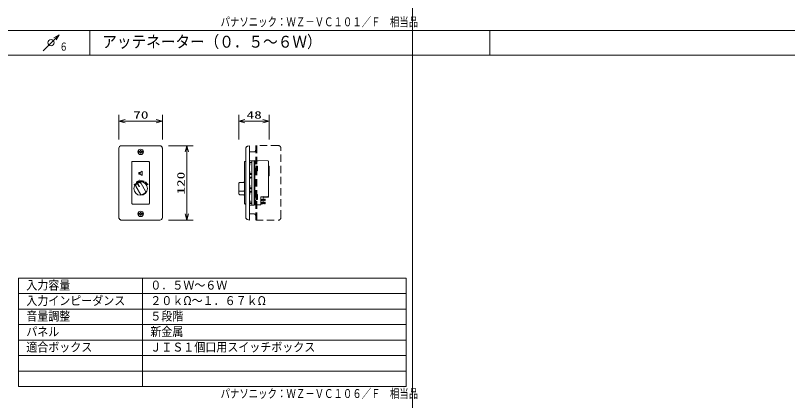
# Model space of a CAD drawing. Units: millimetres, scale not verified. Extents: x -811 to 811, y -280 to 280.
# Drawn here: x 153.6 to 402.6, y 2 to 126.4 of the extents above; entities that cross this region are included whole.
import ezdxf
from ezdxf.enums import TextEntityAlignment as Align

# ---------------------------------------------------------------- set-up
doc = ezdxf.new("R2010")
doc.units = ezdxf.units.MM
doc.header["$LTSCALE"] = 2
doc.linetypes.add('DASHED1', pattern=[1.8, 1.2, -0.6])
for name, color, linetype, lineweight in [('0-0_WAKU', 4, 'Continuous', 9), ('0-1_MOJI1', 7, 'Continuous', 9), ('0-2_SUNPO', 7, 'Continuous', 9), ('0-3_0', 7, 'Continuous', 9), ('0-6_GAIKEI', 4, 'Continuous', 9), ('0-8_WAKU-M', 7, 'Continuous', 9), ('0-9_(J)SP', 7, 'Continuous', 9)]:
    doc.layers.add(name, color=color, linetype=linetype, lineweight=lineweight)
doc.layers.add('0-5_相当品', color=4, linetype='Continuous')
doc.styles.add('ＭＳ ゴシック', font='')
doc.styles.get('ＭＳ ゴシック').set_extended_font_data('MS Gothic')

# ---------------------------------------------------------------- blocks, each defined once
blk = doc.blocks.new('_OPEN30')
at = {"layer": '0-3_0'}
blk.add_line((0, 0), (-2, 0), dxfattribs=at)
blk.add_lwpolyline([(-2, 0.536), (0, 0), (-2, -0.536)], dxfattribs=at)

msp = doc.modelspace()

# ---------------------------------------------------------------- linework, layer by layer
at = {"layer": '0-0_WAKU', "color": 3}
for p, q in [((154.595, 41.536), (279.595, 41.536)), ((154.595, 6.536), (154.595, 41.536)), ((194.595, 6.536), (194.595, 41.536)), ((279.595, 41.536), (279.595, 6.536)), ((154.595, 6.536), (279.595, 6.536))]:
    msp.add_line(p, q, dxfattribs=at)
at = {"layer": '0-0_WAKU'}
for p, q in [((154.595, 36.536), (279.595, 36.536)), ((154.595, 31.536), (279.595, 31.536)), ((154.595, 26.536), (279.595, 26.536)), ((154.595, 21.536), (279.595, 21.536)), ((154.595, 16.536), (279.595, 16.536)), ((154.595, 11.536), (279.595, 11.536))]:
    msp.add_line(p, q, dxfattribs=at)
at = {"layer": '0-2_SUNPO'}
for p, q in [((186.972, 86.293), (186.972, 94.268)), ((188.972, 92.268), (198.972, 92.268)), ((200.972, 86.293), (200.972, 94.268)), ((225.618, 86.293), (225.618, 94.268)), ((227.618, 92.268), (233.403, 92.268)), ((235.403, 86.293), (235.403, 94.268)), ((202.937, 84.293), (210.912, 84.293)), ((208.912, 82.293), (208.912, 62.293)), ((202.937, 60.293), (210.912, 60.293))]:
    msp.add_line(p, q, dxfattribs=at)
at = {"layer": '0-6_GAIKEI'}
for p, q in [((193.521, 82.163), (193.521, 82.424)), ((194.101, 82.743), (193.841, 82.743)), ((194.421, 82.424), (194.421, 82.163)), ((196.774, 79.01), (196.774, 65.67)), ((229.072, 78.893), (229.832, 78.893)), ((229.072, 77.993), (229.132, 77.993)), ((229.832, 65.143), (229.832, 79.443)), ((231.89, 79.443), (230.15, 79.443)), ((230.228, 79.464), (230.752, 79.473)), ((230.632, 65.217), (230.632, 79.443)), ((230.632, 77.743), (230.752, 77.743)), ((230.752, 79.473), (230.752, 65.213)), ((231.652, 77.743), (231.252, 77.743)), ((231.252, 77.743), (231.252, 76.143)), ((231.252, 77.662), (231.552, 77.643)), ((231.552, 77.643), (231.552, 76.243)), ((231.652, 76.143), (231.652, 77.743)), ((235.408, 77.707), (235.191, 77.707)), ((235.408, 74.593), (235.408, 77.707)), ((194.471, 76.078), (193.771, 75.678)), ((193.771, 75.678), (193.771, 75.078)), ((193.771, 75.078), (194.471, 74.678)), ((194.471, 74.678), (194.471, 76.078)), ((229.132, 75.993), (229.072, 75.993)), ((229.072, 74.993), (229.832, 74.993)), ((229.088, 75.166), (229.088, 75.292)), ((229.132, 75.293), (229.132, 75.993)), ((229.832, 75.293), (229.132, 75.293)), ((229.132, 75.283), (229.192, 75.283)), ((229.192, 75.283), (229.192, 75.293)), ((230.752, 76.143), (230.632, 76.143)), ((231.552, 76.243), (231.252, 76.225)), ((231.252, 76.143), (231.652, 76.143)), ((192.861, 72.246), (192.983, 72.315)), ((192.983, 72.315), (193.639, 71.18)), ((229.072, 74.193), (229.832, 74.193)), ((229.072, 73.593), (229.132, 73.593)), ((229.132, 73.893), (229.832, 73.893)), ((229.132, 73.593), (229.132, 73.893)), ((229.132, 73.593), (229.132, 73.893)), ((235.191, 74.593), (235.408, 74.593)), ((195.566, 69.601), (194.152, 72.05)), ((229.072, 71.593), (229.132, 71.593)), ((229.072, 70.393), (229.832, 70.393)), ((229.091, 71.593), (229.091, 70.572)), ((229.132, 70.693), (229.832, 70.693)), ((229.189, 70.403), (229.189, 70.393)), ((229.189, 70.403), (229.832, 70.403)), ((229.072, 69.593), (229.832, 69.593)), ((229.072, 68.593), (229.132, 68.593)), ((229.132, 69.303), (229.132, 69.403)), ((229.132, 69.293), (229.832, 69.293)), ((229.132, 68.593), (229.132, 69.293)), ((229.192, 69.293), (229.192, 69.403)), ((231.652, 68.544), (231.252, 68.544)), ((231.252, 68.544), (231.252, 66.943)), ((231.552, 68.444), (231.252, 68.462)), ((231.352, 67.031), (231.352, 68.456)), ((231.552, 67.043), (231.552, 68.444)), ((231.652, 66.943), (231.652, 68.544)), ((232.771, 67.776), (232.771, 65.536)), ((233.431, 67.823), (232.797, 67.823)), ((233.431, 67.823), (233.431, 67.63)), ((234.996, 67.673), (233.431, 67.632)), ((233.431, 67.632), (233.431, 65.533)), ((233.491, 67.634), (233.491, 67.856)), ((229.072, 66.593), (229.132, 66.593)), ((229.072, 65.693), (229.832, 65.693)), ((230.632, 65.143), (229.072, 65.143)), ((229.132, 66.593), (229.132, 66.093)), ((229.132, 66.093), (229.832, 66.093)), ((229.132, 66.084), (229.192, 66.084)), ((229.192, 66.084), (229.192, 66.093)), ((230.752, 65.213), (230.632, 65.215)), ((230.632, 65.215), (230.632, 65.143)), ((230.752, 66.633), (231.072, 66.633)), ((231.072, 65.613), (230.752, 65.613)), ((232.672, 65.247), (230.752, 65.213)), ((231.072, 66.633), (231.072, 65.613)), ((231.252, 67.025), (231.552, 67.043)), ((231.252, 66.943), (231.652, 66.943)), ((233.883, 66.968), (233.431, 66.968)), ((233.431, 66.678), (233.883, 66.678)), ((233.883, 65.978), (233.431, 65.978)), ((233.431, 65.688), (233.883, 65.688)), ((234.13, 67.083), (233.883, 67.083)), ((233.883, 67.083), (233.883, 66.968)), ((233.883, 66.678), (233.883, 66.563)), ((233.883, 66.563), (234.13, 66.563)), ((234.13, 66.093), (233.883, 66.093)), ((233.883, 66.093), (233.883, 65.978)), ((233.883, 65.688), (233.883, 65.573)), ((233.883, 65.573), (234.13, 65.573)), ((234.13, 66.563), (234.13, 67.083)), ((234.13, 65.573), (234.13, 66.093)), ((193.521, 62.423), (193.521, 62.163)), ((194.421, 62.163), (194.421, 62.423)), ((194.101, 61.843), (193.841, 61.843)), ((194.101, 62.093), (194.101, 61.843))]:
    msp.add_line(p, q, dxfattribs=at)
at = {"layer": '0-6_GAIKEI', "color": 7}
for p, q in [((228.465, 84.131), (229.072, 84.293)), ((229.072, 84.293), (229.072, 69.593)), ((227.872, 65.47), (227.872, 79.217)), ((227.669, 65.482), (227.669, 65.472)), ((227.872, 61.229), (227.872, 65.47))]:
    msp.add_line(p, q, dxfattribs=at)
at = {"layer": '0-6_GAIKEI', "linetype": 'DASHED1'}
for p, q in [((230.472, 82.293), (229.072, 82.293)), ((231.072, 84.343), (231.072, 60.243)), ((238.372, 84.343), (231.072, 84.343)), ((231.472, 84.343), (231.472, 60.243)), ((239.172, 61.043), (239.172, 83.543)), ((229.072, 62.293), (230.472, 62.293)), ((231.072, 60.243), (238.372, 60.243))]:
    msp.add_line(p, q, dxfattribs=at)
at = {"layer": '0-6_GAIKEI', "color": 7}
for points in [[(186.971, 61.093), (186.971, 83.493), (187.034, 83.805), (187.206, 84.059), (187.46, 84.231), (187.771, 84.293)], [(187.771, 84.293), (200.171, 84.293), (200.332, 84.277), (200.483, 84.231), (200.619, 84.157), (200.737, 84.059), (200.835, 83.941), (200.909, 83.805), (200.955, 83.655), (200.972, 83.493)], [(200.972, 83.493), (200.972, 61.093), (200.909, 60.782), (200.737, 60.528), (200.483, 60.356), (200.171, 60.293)], [(227.872, 79.217), (227.872, 83.358), (227.883, 83.491), (227.915, 83.618), (227.967, 83.737), (228.037, 83.845), (228.124, 83.941), (228.225, 84.021), (228.339, 84.086), (228.465, 84.131)], [(227.472, 65.672), (227.472, 79.015), (227.487, 79.092), (227.529, 79.155), (227.592, 79.198), (227.669, 79.215)], [(227.669, 79.205), (227.669, 79.215), (227.872, 79.217)], [(225.608, 68.868), (225.608, 72.031), (225.612, 72.093), (225.623, 72.155), (225.644, 72.214), (225.675, 72.27), (225.716, 72.319), (225.769, 72.359), (225.835, 72.389), (225.914, 72.406)], [(225.914, 72.406), (226.913, 72.456), (227.061, 72.466), (227.151, 72.476), (227.241, 72.491), (227.324, 72.512), (227.361, 72.524), (227.393, 72.538), (227.419, 72.554), (227.439, 72.571), (227.452, 72.59), (227.456, 72.612)], [(227.465, 70.069), (227.464, 70.037), (227.461, 70.006), (227.458, 69.976), (227.452, 69.947), (227.445, 69.92), (227.437, 69.894), (227.428, 69.868), (227.417, 69.844), (227.406, 69.822), (227.393, 69.8), (227.379, 69.779), (227.364, 69.76), (227.348, 69.741), (227.331, 69.724), (227.313, 69.708), (227.295, 69.693), (227.276, 69.679), (227.256, 69.666), (227.235, 69.654), (227.214, 69.643), (227.193, 69.633), (227.171, 69.624), (227.148, 69.616), (227.126, 69.609), (227.079, 69.598), (227.032, 69.591), (226.985, 69.588), (226.938, 69.588)], [(226.938, 69.588), (225.977, 69.638), (225.905, 69.638), (225.837, 69.63), (225.775, 69.615), (225.72, 69.594), (225.674, 69.569), (225.638, 69.54), (225.625, 69.524), (225.616, 69.508), (225.61, 69.492), (225.608, 69.476)], [(226.913, 68.444), (225.914, 68.493), (225.873, 68.5), (225.835, 68.51), (225.8, 68.523), (225.769, 68.54), (225.741, 68.559), (225.716, 68.58), (225.694, 68.604), (225.675, 68.629), (225.658, 68.656), (225.644, 68.685), (225.623, 68.744), (225.612, 68.806), (225.608, 68.868)], [(227.456, 68.287), (227.455, 68.298), (227.452, 68.309), (227.447, 68.318), (227.439, 68.328), (227.43, 68.337), (227.419, 68.345), (227.407, 68.353), (227.393, 68.361), (227.361, 68.375), (227.324, 68.387), (227.284, 68.398), (227.241, 68.408), (227.196, 68.416), (227.151, 68.423), (227.061, 68.433), (226.98, 68.44), (226.913, 68.444)], [(229.072, 69.593), (229.072, 60.293), (228.465, 60.456), (228.4, 60.476), (228.339, 60.501), (228.28, 60.531), (228.225, 60.565), (228.172, 60.604), (228.124, 60.646), (228.078, 60.692), (228.037, 60.742), (228, 60.794), (227.967, 60.85), (227.939, 60.908), (227.915, 60.968), (227.897, 61.031), (227.883, 61.095), (227.875, 61.162), (227.872, 61.229)], [(227.872, 65.47), (227.669, 65.472), (227.649, 65.474), (227.629, 65.477), (227.61, 65.482), (227.592, 65.489), (227.575, 65.497), (227.559, 65.507), (227.543, 65.519), (227.529, 65.532), (227.517, 65.546), (227.505, 65.561), (227.495, 65.578), (227.487, 65.595), (227.481, 65.613), (227.476, 65.632), (227.473, 65.652), (227.472, 65.672)], [(200.171, 60.293), (187.771, 60.293), (187.61, 60.31), (187.46, 60.356), (187.324, 60.43), (187.206, 60.528), (187.108, 60.646), (187.034, 60.782), (186.988, 60.932), (186.971, 61.093)]]:
    msp.add_lwpolyline(points, dxfattribs=at)
at = {"layer": '0-6_GAIKEI'}
for points in [[(193.771, 82.424), (193.201, 82.424), (193.201, 82.163)], [(193.841, 82.743), (193.841, 82.493), (193.841, 82.486), (193.84, 82.479), (193.838, 82.473), (193.836, 82.466), (193.833, 82.46), (193.829, 82.454), (193.825, 82.449), (193.821, 82.444), (193.816, 82.439), (193.811, 82.435), (193.805, 82.432), (193.799, 82.429), (193.792, 82.427), (193.785, 82.425), (193.779, 82.424), (193.771, 82.424)], [(194.101, 81.843), (194.101, 82.093), (194.102, 82.101), (194.103, 82.107), (194.105, 82.114), (194.107, 82.121), (194.11, 82.127), (194.113, 82.133), (194.117, 82.138), (194.122, 82.143), (194.127, 82.147), (194.132, 82.151), (194.138, 82.155), (194.144, 82.158), (194.15, 82.16), (194.157, 82.162), (194.164, 82.163), (194.171, 82.163), (194.741, 82.163), (194.741, 82.424), (194.171, 82.424), (194.157, 82.425), (194.144, 82.429), (194.132, 82.435), (194.122, 82.444), (194.113, 82.454), (194.107, 82.466), (194.103, 82.479), (194.101, 82.493), (194.101, 82.743)], [(193.201, 82.163), (193.771, 82.163), (193.785, 82.162), (193.799, 82.158), (193.811, 82.151), (193.821, 82.143), (193.829, 82.133), (193.836, 82.121), (193.84, 82.107), (193.841, 82.093)], [(193.841, 82.093), (193.841, 81.843), (194.101, 81.843)], [(191.16, 65.67), (191.16, 79.01), (191.177, 79.096), (191.225, 79.167), (191.296, 79.214), (191.382, 79.232)], [(191.382, 79.232), (196.552, 79.232), (196.638, 79.214), (196.709, 79.167), (196.757, 79.096), (196.774, 79.01)], [(229.132, 77.993), (229.132, 78.603), (229.115, 78.602), (229.1, 78.598), (229.085, 78.592), (229.071, 78.583)], [(229.072, 79.445), (230.147, 79.445), (230.187, 79.459), (230.228, 79.464)], [(229.832, 78.828), (229.228, 78.817), (229.217, 78.815), (229.206, 78.809), (229.195, 78.801), (229.183, 78.791), (229.159, 78.765), (229.137, 78.734), (229.118, 78.699), (229.102, 78.663), (229.092, 78.628), (229.089, 78.612), (229.088, 78.597)], [(230.752, 79.473), (234.994, 79.399), (235.067, 79.381), (235.13, 79.339), (235.174, 79.276), (235.191, 79.199)], [(235.191, 79.199), (235.191, 67.873), (235.175, 67.797), (235.134, 67.734), (235.072, 67.69), (234.996, 67.673)], [(229.071, 75.304), (229.074, 75.302), (229.077, 75.299), (229.081, 75.297), (229.085, 75.295), (229.088, 75.293), (229.092, 75.292), (229.096, 75.29), (229.1, 75.289), (229.104, 75.287), (229.107, 75.286), (229.111, 75.285), (229.115, 75.285), (229.12, 75.284), (229.124, 75.284), (229.128, 75.283), (229.132, 75.283)], [(229.188, 74.996), (229.184, 74.996), (229.181, 74.997), (229.176, 74.999), (229.172, 75.001), (229.168, 75.003), (229.164, 75.006), (229.156, 75.013), (229.147, 75.022), (229.139, 75.033), (229.131, 75.044), (229.123, 75.057), (229.116, 75.07), (229.109, 75.084), (229.103, 75.098), (229.098, 75.112), (229.094, 75.126), (229.091, 75.14), (229.089, 75.153), (229.088, 75.166)], [(193.639, 71.18), (193.642, 71.174), (193.644, 71.167), (193.646, 71.161), (193.647, 71.154), (193.648, 71.148), (193.647, 71.141), (193.647, 71.135), (193.645, 71.128), (193.643, 71.122), (193.641, 71.116), (193.638, 71.11), (193.634, 71.105), (193.63, 71.1), (193.625, 71.095), (193.62, 71.091), (193.614, 71.087), (193.61, 71.085), (193.604, 71.082), (193.598, 71.079), (193.591, 71.077), (193.585, 71.076), (193.578, 71.076), (193.571, 71.076), (193.565, 71.077), (193.559, 71.078), (193.552, 71.08), (193.546, 71.083), (193.541, 71.086), (193.535, 71.09), (193.53, 71.094), (193.525, 71.099), (193.521, 71.104), (193.517, 71.11), (192.861, 72.246)], [(194.152, 72.05), (194.106, 72.109), (194.079, 72.14), (194.05, 72.171), (193.987, 72.226), (193.93, 72.269), (193.869, 72.306), (193.803, 72.338), (193.733, 72.365), (193.661, 72.384), (193.586, 72.397), (193.523, 72.403), (193.462, 72.403), (193.418, 72.401), (193.375, 72.396), (193.301, 72.382), (193.242, 72.366), (193.205, 72.353), (193.171, 72.339), (193.093, 72.306), (193.011, 72.264)], [(229.091, 73.593), (229.091, 74.115), (229.092, 74.131), (229.097, 74.146), (229.104, 74.16), (229.113, 74.172), (229.123, 74.182), (229.133, 74.189), (229.144, 74.194), (229.153, 74.196)], [(192.89, 72.192), (192.823, 72.147), (192.759, 72.1), (192.7, 72.052), (192.646, 72.004), (192.591, 71.939), (192.542, 71.868), (192.513, 71.817), (192.489, 71.767), (192.461, 71.69), (192.449, 71.645), (192.439, 71.597), (192.43, 71.533), (192.426, 71.464), (192.427, 71.405), (192.432, 71.352), (192.44, 71.306), (192.451, 71.257), (192.463, 71.215), (192.48, 71.167), (192.502, 71.114), (192.532, 71.056)], [(192.532, 71.056), (193.92, 68.652), (193.948, 68.611), (193.966, 68.59), (193.983, 68.572), (194.003, 68.555), (194.024, 68.539), (194.048, 68.524), (194.078, 68.508), (194.125, 68.491), (194.176, 68.48), (194.212, 68.477), (194.235, 68.477), (194.25, 68.478), (194.273, 68.48), (194.447, 68.515), (194.627, 68.571), (194.808, 68.646), (194.984, 68.737), (195.15, 68.842), (195.301, 68.958), (195.433, 69.082), (195.54, 69.213), (195.549, 69.227), (195.565, 69.252), (195.587, 69.296), (195.604, 69.351), (195.611, 69.398), (195.612, 69.431), (195.611, 69.458), (195.608, 69.484), (195.602, 69.509), (195.596, 69.533), (195.587, 69.558), (195.566, 69.601)], [(229.091, 71.593), (229.091, 70.572), (229.093, 70.541), (229.1, 70.511), (229.111, 70.483), (229.124, 70.457), (229.139, 70.435), (229.155, 70.418), (229.172, 70.407), (229.189, 70.403)], [(229.132, 70.693), (229.132, 71.593), (229.132, 70.693)], [(229.192, 69.403), (229.132, 69.403), (229.124, 69.403), (229.115, 69.402), (229.107, 69.4), (229.1, 69.398), (229.092, 69.395), (229.085, 69.392), (229.077, 69.387), (229.071, 69.383)], [(229.091, 69.395), (229.091, 69.515), (229.091, 69.523), (229.092, 69.53), (229.094, 69.537), (229.097, 69.544), (229.1, 69.551), (229.103, 69.557), (229.107, 69.563), (229.112, 69.569), (229.116, 69.574), (229.121, 69.579), (229.126, 69.583), (229.131, 69.586), (229.136, 69.589), (229.141, 69.591), (229.146, 69.592), (229.151, 69.593)], [(233.491, 67.856), (232.823, 67.844), (232.81, 67.84), (232.8, 67.834), (232.791, 67.826), (232.783, 67.817), (232.778, 67.807), (232.774, 67.796), (232.771, 67.786), (232.771, 67.776)], [(233.491, 67.814), (234.996, 67.853), (235.032, 67.857), (235.067, 67.868), (235.099, 67.887), (235.129, 67.912), (235.154, 67.943), (235.174, 67.978), (235.186, 68.018), (235.191, 68.06)], [(196.552, 65.449), (191.382, 65.449), (191.296, 65.466), (191.225, 65.514), (191.177, 65.584), (191.16, 65.67)], [(196.774, 65.67), (196.774, 65.659), (196.773, 65.648), (196.771, 65.637), (196.77, 65.626), (196.767, 65.615), (196.764, 65.605), (196.761, 65.595), (196.757, 65.584), (196.752, 65.575), (196.747, 65.565), (196.742, 65.556), (196.736, 65.547), (196.73, 65.538), (196.723, 65.53), (196.716, 65.522), (196.709, 65.514), (196.701, 65.507), (196.693, 65.5), (196.685, 65.493), (196.676, 65.487), (196.667, 65.481), (196.658, 65.476), (196.648, 65.471), (196.638, 65.466), (196.628, 65.463), (196.618, 65.459), (196.607, 65.456), (196.597, 65.454), (196.586, 65.452), (196.575, 65.45), (196.563, 65.449), (196.552, 65.449)], [(229.071, 66.104), (229.074, 66.102), (229.077, 66.099), (229.081, 66.097), (229.085, 66.095), (229.088, 66.093), (229.092, 66.092), (229.096, 66.09), (229.1, 66.089), (229.104, 66.088), (229.107, 66.086), (229.111, 66.086), (229.115, 66.085), (229.12, 66.084), (229.124, 66.084), (229.128, 66.084), (229.132, 66.084)], [(233.431, 65.533), (232.771, 65.533), (232.771, 65.348), (232.77, 65.338), (232.769, 65.328), (232.766, 65.318), (232.763, 65.309), (232.759, 65.3), (232.754, 65.292), (232.748, 65.284), (232.742, 65.277), (232.735, 65.271), (232.727, 65.265), (232.719, 65.26), (232.711, 65.256), (232.702, 65.252), (232.692, 65.25), (232.682, 65.248), (232.672, 65.247)], [(193.201, 62.423), (193.771, 62.423), (193.785, 62.425), (193.799, 62.429), (193.811, 62.435), (193.821, 62.444), (193.829, 62.454), (193.836, 62.466), (193.84, 62.479), (193.841, 62.493)], [(193.771, 62.163), (193.201, 62.163), (193.201, 62.423)], [(193.841, 62.493), (193.841, 62.743), (194.101, 62.743)], [(194.101, 62.743), (194.101, 62.493), (194.102, 62.486), (194.103, 62.479), (194.105, 62.473), (194.107, 62.466), (194.11, 62.46), (194.113, 62.454), (194.117, 62.449), (194.122, 62.444), (194.127, 62.439), (194.132, 62.435), (194.138, 62.432), (194.144, 62.429), (194.15, 62.427), (194.157, 62.425), (194.164, 62.424), (194.171, 62.423), (194.741, 62.423)], [(194.741, 62.423), (194.741, 62.163), (194.171, 62.163), (194.157, 62.162), (194.144, 62.158), (194.132, 62.151), (194.122, 62.143), (194.113, 62.133), (194.107, 62.121), (194.103, 62.107), (194.101, 62.093)], [(193.841, 61.843), (193.841, 62.093), (193.841, 62.1), (193.84, 62.107), (193.838, 62.114), (193.836, 62.121), (193.833, 62.127), (193.829, 62.133), (193.825, 62.138), (193.821, 62.143), (193.816, 62.147), (193.811, 62.151), (193.805, 62.155), (193.799, 62.158), (193.792, 62.16), (193.785, 62.162), (193.779, 62.163), (193.771, 62.163)]]:
    msp.add_lwpolyline(points, dxfattribs=at)
for points in [[(193.371, 75.628), (193.571, 75.628), (193.571, 75.128), (193.371, 75.128)], [(193.598, 72.76), (193.569, 72.942), (193.438, 72.913), (193.309, 72.878), (193.183, 72.837), (193.058, 72.789), (192.937, 72.734), (192.818, 72.674), (192.703, 72.607), (192.59, 72.535), (192.68, 72.401), (192.785, 72.467), (192.894, 72.527), (193.005, 72.582), (193.119, 72.63), (193.236, 72.672), (193.354, 72.708), (193.475, 72.737)], [(194.923, 72.575), (195.027, 72.801), (194.883, 72.854), (194.736, 72.898), (194.587, 72.934), (194.437, 72.96), (194.285, 72.978), (194.132, 72.987), (193.979, 72.987), (193.826, 72.978), (193.836, 72.785), (193.976, 72.788), (194.116, 72.783), (194.255, 72.769), (194.392, 72.746), (194.528, 72.716), (194.662, 72.677), (194.794, 72.63)], [(195.949, 71.638), (196.238, 71.805), (196.162, 71.915), (196.08, 72.022), (195.993, 72.123), (195.902, 72.221), (195.805, 72.313), (195.704, 72.4), (195.598, 72.482), (195.488, 72.559), (195.324, 72.338), (195.417, 72.265), (195.507, 72.188), (195.592, 72.106), (195.673, 72.02), (195.749, 71.93), (195.821, 71.837), (195.887, 71.739)]]:
    msp.add_lwpolyline(points, close=True, dxfattribs=at)
for centre, radius in [((193.971, 82.293), 0.883), ((193.971, 70.493), 2.19), ((191.912, 71.858), 0.0741), ((233.018, 66.776), 0.212), ((233.018, 65.85), 0.212), ((193.971, 62.293), 0.883)]:
    msp.add_circle(centre, radius, dxfattribs=at)
at = {"layer": '0-6_GAIKEI', "linetype": 'DASHED1'}
for centre, radius, start, end in [((230.472, 82.893), 0.6, 270, 0), ((238.372, 83.543), 0.8, 0, 90), ((230.472, 61.693), 0.6, 0, 90), ((238.372, 61.043), 0.8, 270, 0)]:
    msp.add_arc(centre, radius, start, end, dxfattribs=at)
at = {"layer": '0-8_WAKU-M'}
for p, q in [((281.595, 241.536), (281.595, -238.464)), ((23.595, 121.536), (797.595, 121.536)), ((177.595, 121.536), (177.595, 113.536)), ((306.595, 121.536), (306.595, 113.536)), ((23.595, 113.536), (797.595, 113.536))]:
    msp.add_line(p, q, dxfattribs=at)
at = {"layer": '0-9_(J)SP'}
msp.add_line((162.502, 114.943), (167.688, 120.129), dxfattribs=at)
msp.add_lwpolyline([(166.01, 119.161), (167.688, 120.129), (166.72, 118.451)], dxfattribs=at)
msp.add_circle((165.094, 117.537), 1, dxfattribs=at)

# ---------------------------------------------------------------- block references
at = {"layer": '0-2_SUNPO'}
for p, rotation in [((186.972, 92.268), 180), ((225.618, 92.268), 180), ((208.912, 84.293), 90), ((208.912, 60.293), 270)]:
    msp.add_blockref('_OPEN30', p, dxfattribs=dict(at, rotation=rotation))
for p in [(200.972, 92.268), (235.403, 92.268)]:
    msp.add_blockref('_OPEN30', p, dxfattribs=at)

# ---------------------------------------------------------------- texts
at = {"layer": '0-1_MOJI1', "style": 'ＭＳ ゴシック', "width": 0.9}
for s, height, p in [('アッテネーター（０．５～６Ｗ）', 3.842, (181.595, 114.796)), ('入力容量', 2.889, (157.095, 36.981)), ('０．５Ｗ～６Ｗ', 2.889, (197.095, 36.981)), ('入力インピーダンス', 2.889, (157.095, 31.981)), ('２０ｋΩ～１．６７ｋΩ', 2.889, (197.095, 31.981)), ('音量調整', 2.889, (157.095, 26.981)), ('５段階', 2.889, (197.095, 26.981)), ('パネル', 2.889, (157.095, 21.981)), ('新金属', 2.889, (197.095, 21.981)), ('適合ボックス', 2.889, (157.095, 16.981)), ('ＪＩＳ１個口用スイッチボックス', 2.889, (197.095, 16.981))]:
    msp.add_text(s, height=height, dxfattribs=at).set_placement(p, align=Align.BOTTOM_LEFT)
at = {"layer": '0-2_SUNPO', "style": 'ＭＳ ゴシック', "width": 1.5}
for s, p in [('70', (191.591, 92.305)), ('48', (228.13, 92.305))]:
    msp.add_text(s, height=2.405, dxfattribs=at).set_placement(p, align=Align.BOTTOM_LEFT)
msp.add_text('120', height=2.405, rotation=90, dxfattribs=at).set_placement((208.874, 68.543), align=Align.BOTTOM_LEFT)
at = {"layer": '0-5_相当品', "style": 'ＭＳ ゴシック', "width": 0.75}
for s, p in [('パナソニック：ＷＺ－ＶＣ１０１／Ｆ\u3000相当品', (219.755, 121.981)), ('パナソニック：ＷＺ－ＶＣ１０６／Ｆ\u3000相当品', (219.755, 1.981))]:
    msp.add_text(s, height=2.889, dxfattribs=at).set_placement(p, align=Align.BOTTOM_LEFT)
at = {"layer": '0-6_GAIKEI', "style": 'ＭＳ ゴシック', "width": 1.55}
for s, height, p in [('OFF', 0.2933, (191.449, 72.004)), ('1', 0.293, (192.32, 72.469)), ('2', 0.293, (193.481, 72.938)), ('3', 0.293, (195.11, 72.651)), ('4', 0.293, (196.27, 71.621))]:
    msp.add_text(s, height=height, dxfattribs=at).set_placement(p, align=Align.BOTTOM_LEFT)
at = {"layer": '0-9_(J)SP', "style": 'ＭＳ ゴシック', "width": 0.75}
msp.add_text('６', height=2.566, dxfattribs=at).set_placement((167.793, 114.202), align=Align.BOTTOM_LEFT)

doc.saveas('drawing.dxf')
